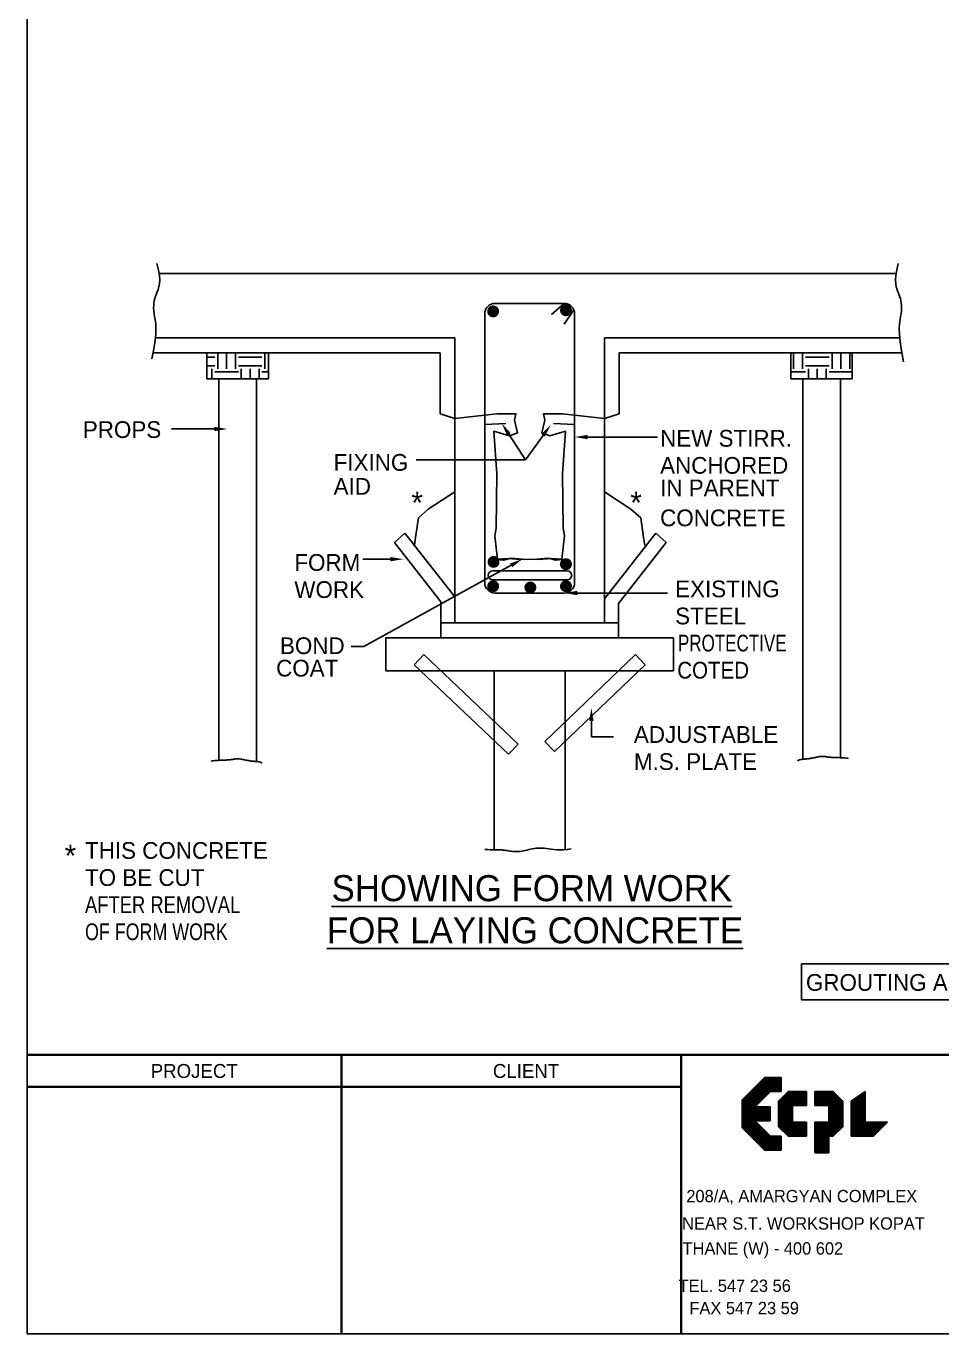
# Model space of a CAD drawing. Header units: millimetres. Extents: x -8855 to 105318, y -17958 to 67465.
# Drawn here: x 13811 to 23653, y 3894 to 17968 of the extents above; entities that cross this region are included whole.
import ezdxf
from ezdxf.lldxf.tags import DXFTag

# ---------------------------------------------------------------- set-up
doc = ezdxf.new("R2010")
doc.units = ezdxf.units.MM
doc.header["$LTSCALE"] = 25
for name, color, linetype in [('9', 3, 'Continuous'), ('DIM', 5, 'Continuous'), ('REN', 3, 'Continuous'), ('TEXT', 2, 'Continuous')]:
    doc.layers.add(name, color=color, linetype=linetype)
doc.styles.add('ROMANS', font='stylu.ttf')
tags = doc.linetypes.add('HIDDEN2', pattern=[4.7625, 3.175, -1.5875]).pattern_tags.tags
tags[6:7] = [DXFTag(74, 4), DXFTag(75, 0), DXFTag(340, '0'), DXFTag(46, 1.0), DXFTag(50, 0.0), DXFTag(44, 0.0), DXFTag(45, 0.0)]
tags[4:5] = [DXFTag(74, 4), DXFTag(75, 0), DXFTag(340, '0'), DXFTag(46, 1.0), DXFTag(50, 0.0), DXFTag(44, 0.0), DXFTag(45, 0.0)]

# ---------------------------------------------------------------- blocks, each defined once
blk = doc.blocks.new('*X4')
at = {"color": 0}
for p, q in [((97993, 4849), (98484, 5340)), ((97993, 4867), (98466, 5340)), ((97993, 4885), (98448, 5340)), ((97993, 4902), (98431, 5340)), ((97993, 4920), (98413, 5340)), ((97993, 4938), (98395, 5340)), ((97993, 4955), (98378, 5340)), ((97993, 4973), (98360, 5340)), ((97993, 4991), (98342, 5340)), ((97993, 5008), (98325, 5340)), ((97993, 5026), (98307, 5340)), ((97993, 5044), (98289, 5340)), ((97993, 5061), (98272, 5340)), ((97993, 5079), (98254, 5340)), ((97993, 5097), (98236, 5340)), ((97993, 5114), (98219, 5340)), ((97993, 5132), (98201, 5340)), ((97993, 5150), (98183, 5340)), ((97993, 5167), (98166, 5340)), ((98251, 5090), (98493, 5332)), ((98269, 5090), (98493, 5314)), ((98287, 5090), (98493, 5296)), ((98305, 5090), (98493, 5279)), ((98322, 5090), (98493, 5261)), ((98340, 5090), (98493, 5243)), ((98358, 5090), (98493, 5225)), ((98375, 5090), (98493, 5208)), ((98393, 5090), (98493, 5190)), ((98411, 5090), (98493, 5172)), ((98643, 5093), (98890, 5340)), ((98643, 5110), (98873, 5340)), ((98643, 5128), (98855, 5340)), ((98643, 5146), (98837, 5340)), ((98643, 5163), (98820, 5340)), ((98643, 5181), (98802, 5340)), ((98643, 5199), (98784, 5340)), ((98643, 5216), (98767, 5340)), ((98643, 5234), (98749, 5340)), ((98643, 5252), (98731, 5340)), ((98643, 5269), (98714, 5340)), ((98643, 5287), (98696, 5340)), ((98643, 5305), (98678, 5340)), ((98643, 5322), (98661, 5340)), ((98658, 5090), (98908, 5340)), ((98676, 5090), (98926, 5340)), ((98693, 5090), (98943, 5340)), ((98711, 5090), (98961, 5340)), ((98729, 5090), (98976, 5337)), ((98746, 5090), (98984, 5328)), ((98764, 5090), (98993, 5319)), ((98782, 5090), (99002, 5310)), ((98799, 5090), (99011, 5302)), ((98817, 5090), (99020, 5293)), ((98835, 5090), (99029, 5284)), ((98853, 5090), (99037, 5275)), ((98870, 5090), (99046, 5266)), ((98888, 5090), (99055, 5257)), ((98893, 5077), (99064, 5249)), ((98893, 5060), (99073, 5240)), ((98893, 5042), (99082, 5231)), ((98893, 5024), (99090, 5222)), ((98893, 5007), (99099, 5213)), ((98893, 4989), (99108, 5204)), ((98893, 4971), (99117, 5196)), ((98893, 4954), (99126, 5187)), ((98893, 4936), (99135, 5178)), ((98893, 4918), (99143, 5168)), ((99293, 5089), (99543, 5339)), ((99293, 5071), (99543, 5321)), ((99293, 5106), (99492, 5306)), ((99293, 5053), (99543, 5303)), ((99293, 5036), (99543, 5286)), ((99293, 5124), (99437, 5268)), ((99293, 5018), (99543, 5268)), ((99293, 5000), (99543, 5250)), ((99293, 4982), (99543, 5232)), ((99293, 5142), (99381, 5230)), ((99293, 4965), (99543, 5215)), ((99293, 4947), (99543, 5197)), ((99293, 5159), (99326, 5192)), ((99293, 4929), (99543, 5179)), ((99293, 4912), (99543, 5162)), ((97993, 4832), (98243, 5082)), ((97993, 4814), (98243, 5064)), ((97993, 4796), (98243, 5046)), ((97993, 4779), (98243, 5029)), ((97993, 4761), (98243, 5011)), ((97993, 4743), (98243, 4993)), ((97993, 4725), (98243, 4975)), ((97994, 4709), (98243, 4958)), ((98003, 4700), (98243, 4940)), ((98428, 5090), (98493, 5155)), ((98446, 5090), (98493, 5137)), ((98464, 5090), (98493, 5119)), ((98481, 5090), (98493, 5102)), ((98643, 4527), (99143, 5027)), ((98643, 4509), (99143, 5009)), ((98643, 4492), (99143, 4992)), ((98643, 4474), (99143, 4974)), ((98643, 4456), (99143, 4956)), ((98643, 4439), (99143, 4939)), ((98893, 4901), (99143, 5151)), ((98893, 4883), (99143, 5133)), ((98893, 4865), (99143, 5115)), ((98893, 4848), (99143, 5098)), ((98893, 4830), (99143, 5080)), ((98893, 4812), (99143, 5062)), ((98893, 4795), (99143, 5045)), ((99293, 4894), (99543, 5144)), ((99293, 4876), (99543, 5126)), ((99293, 4859), (99543, 5109)), ((99293, 4841), (99543, 5091)), ((99293, 4823), (99543, 5073)), ((99293, 4806), (99543, 5056)), ((99293, 4788), (99543, 5038)), ((99293, 4770), (99543, 5020)), ((99293, 4753), (99543, 5003)), ((99293, 4735), (99543, 4985)), ((99293, 4717), (99543, 4967)), ((99293, 4700), (99543, 4950)), ((99293, 4682), (99543, 4932)), ((98012, 4692), (98243, 4922)), ((98021, 4683), (98243, 4905)), ((98030, 4674), (98243, 4887)), ((98038, 4665), (98243, 4869)), ((98047, 4656), (98243, 4852)), ((98056, 4647), (98243, 4834)), ((98065, 4639), (98243, 4816)), ((98074, 4630), (98243, 4799)), ((98083, 4621), (98252, 4790)), ((98092, 4612), (98270, 4790)), ((98100, 4603), (98287, 4790)), ((98109, 4594), (98305, 4790)), ((98118, 4585), (98323, 4790)), ((98127, 4577), (98340, 4790)), ((98136, 4568), (98358, 4790)), ((98145, 4559), (98376, 4790)), ((98153, 4550), (98393, 4790)), ((98162, 4541), (98411, 4790)), ((98179, 4540), (98429, 4790)), ((98196, 4540), (98446, 4790)), ((98214, 4540), (98464, 4790)), ((98232, 4540), (98482, 4790)), ((98249, 4540), (98493, 4784)), ((98267, 4540), (98493, 4766)), ((98285, 4540), (98493, 4748)), ((98303, 4540), (98493, 4730)), ((98320, 4540), (98493, 4713)), ((98338, 4540), (98493, 4695)), ((98643, 4421), (99143, 4921)), ((98643, 4403), (99143, 4903)), ((98643, 4386), (99143, 4886)), ((98643, 4368), (99143, 4868)), ((98643, 4350), (99143, 4850)), ((98643, 4332), (99143, 4832)), ((98643, 4315), (99143, 4815)), ((98643, 4297), (99143, 4797)), ((98643, 4545), (98888, 4790)), ((98643, 4562), (98871, 4790)), ((98643, 4580), (98853, 4790)), ((98643, 4598), (98835, 4790)), ((98643, 4615), (98818, 4790)), ((98643, 4633), (98800, 4790)), ((98643, 4651), (98782, 4790)), ((98643, 4668), (98765, 4790)), ((98643, 4686), (98747, 4790)), ((98643, 4704), (98729, 4790)), ((98643, 4721), (98712, 4790)), ((98643, 4739), (98694, 4790)), ((98643, 4757), (98676, 4790)), ((98643, 4774), (98659, 4790)), ((98904, 4540), (99143, 4779)), ((98921, 4540), (99143, 4762)), ((98939, 4540), (99143, 4744)), ((98957, 4540), (99143, 4726)), ((99292, 4540), (99542, 4790)), ((99293, 4664), (99543, 4914)), ((99293, 4647), (99543, 4897)), ((99293, 4629), (99543, 4879)), ((99293, 4611), (99543, 4861)), ((99293, 4594), (99543, 4844)), ((99293, 4576), (99543, 4826)), ((99293, 4558), (99543, 4808)), ((99310, 4540), (99560, 4790)), ((99328, 4540), (99578, 4790)), ((99345, 4540), (99595, 4790)), ((99363, 4540), (99613, 4790)), ((99381, 4540), (99631, 4790)), ((99399, 4540), (99649, 4790)), ((99416, 4540), (99666, 4790)), ((99434, 4540), (99684, 4790)), ((99452, 4540), (99702, 4790)), ((99469, 4540), (99719, 4790)), ((99487, 4540), (99737, 4790)), ((99505, 4540), (99755, 4790)), ((99522, 4540), (99772, 4790)), ((99540, 4540), (99790, 4790)), ((99558, 4540), (99808, 4790)), ((99575, 4540), (99825, 4790)), ((99593, 4540), (99843, 4790)), ((99611, 4540), (99861, 4790)), ((99628, 4540), (99878, 4790)), ((99646, 4540), (99896, 4790)), ((99664, 4540), (99914, 4790)), ((99681, 4540), (99931, 4790)), ((98356, 4540), (98493, 4677)), ((98373, 4540), (98493, 4660)), ((98391, 4540), (98493, 4642)), ((98409, 4540), (98493, 4624)), ((98426, 4540), (98493, 4607)), ((98444, 4540), (98493, 4589)), ((98462, 4540), (98493, 4571)), ((98479, 4540), (98493, 4554)), ((98643, 4279), (98893, 4529)), ((98643, 4262), (98893, 4512)), ((98643, 4244), (98893, 4494)), ((98657, 4240), (98893, 4476)), ((98674, 4240), (98893, 4459)), ((98692, 4240), (98893, 4441)), ((98710, 4240), (98893, 4423)), ((98727, 4240), (98893, 4406)), ((98745, 4240), (98893, 4388)), ((98763, 4240), (98893, 4370)), ((98780, 4240), (98893, 4353)), ((98798, 4240), (98893, 4335)), ((98816, 4240), (98893, 4317)), ((98833, 4240), (98893, 4300)), ((98851, 4240), (98893, 4282)), ((98869, 4240), (98893, 4264)), ((98886, 4240), (98893, 4247))]:
    blk.add_line(p, q, dxfattribs=at)
blk = doc.blocks.new('*X3')
at = {"color": 0}
for p, q in [((97343, 4906), (98027, 5590)), ((97343, 4924), (98009, 5590)), ((97343, 4942), (97991, 5590)), ((97343, 4959), (97974, 5590)), ((97343, 4977), (97956, 5590)), ((97343, 4995), (97938, 5590)), ((97343, 5012), (97921, 5590)), ((97343, 5030), (97903, 5590)), ((97343, 5048), (97885, 5590)), ((97343, 5065), (97868, 5590)), ((97343, 5083), (97850, 5590)), ((97343, 5101), (97832, 5590)), ((97343, 5118), (97815, 5590)), ((97343, 5136), (97797, 5590)), ((97343, 5154), (97779, 5590)), ((97343, 5171), (97762, 5590)), ((97343, 5189), (97744, 5590)), ((97343, 4889), (98043, 5589)), ((97343, 4871), (98043, 5571)), ((97343, 4853), (98043, 5553)), ((97847, 5340), (98043, 5536)), ((97865, 5340), (98043, 5518)), ((97883, 5340), (98043, 5500)), ((97900, 5340), (98043, 5483)), ((97918, 5340), (98043, 5465)), ((97936, 5340), (98043, 5447)), ((97953, 5340), (98043, 5430)), ((97971, 5340), (98043, 5412)), ((97989, 5340), (98043, 5394)), ((98007, 5340), (98043, 5377)), ((98024, 5340), (98043, 5359)), ((98042, 5340), (98043, 5341)), ((97343, 4694), (97714, 5065)), ((97343, 4712), (97696, 5065)), ((97343, 4730), (97678, 5065)), ((97343, 4747), (97661, 5065)), ((97343, 4765), (97643, 5065)), ((97343, 4783), (97625, 5065)), ((97343, 4800), (97608, 5065)), ((97343, 4818), (97590, 5065)), ((97343, 4836), (97572, 5065)), ((97350, 4683), (97732, 5065)), ((97359, 4674), (97749, 5065)), ((97367, 4666), (97767, 5065)), ((97376, 4657), (97785, 5065)), ((97385, 4648), (97802, 5065)), ((97394, 4639), (97820, 5065)), ((97588, 4815), (97838, 5065)), ((97605, 4815), (97843, 5053)), ((97623, 4815), (97843, 5035)), ((97641, 4815), (97843, 5017)), ((97658, 4815), (97843, 5000)), ((97676, 4815), (97843, 4982)), ((97694, 4815), (97843, 4964)), ((97711, 4815), (97843, 4947)), ((97729, 4815), (97843, 4929)), ((97403, 4630), (97579, 4807)), ((97412, 4621), (97588, 4798)), ((97420, 4613), (97597, 4789)), ((97429, 4604), (97606, 4781)), ((97438, 4595), (97615, 4772)), ((97447, 4586), (97624, 4763)), ((97456, 4577), (97633, 4754)), ((97465, 4568), (97641, 4745)), ((97473, 4560), (97650, 4736)), ((97482, 4551), (97659, 4728)), ((97491, 4542), (97668, 4719)), ((97500, 4533), (97677, 4710)), ((97509, 4524), (97686, 4701)), ((97518, 4515), (97694, 4692)), ((97747, 4815), (97843, 4911)), ((97764, 4815), (97843, 4894)), ((97782, 4815), (97843, 4876)), ((97800, 4815), (97843, 4858)), ((97817, 4815), (97843, 4841)), ((97835, 4815), (97843, 4823)), ((97526, 4507), (97703, 4683)), ((97535, 4498), (97712, 4674)), ((97544, 4489), (97721, 4666)), ((97553, 4480), (97730, 4657)), ((97562, 4471), (97739, 4648)), ((97571, 4462), (97747, 4639)), ((97579, 4454), (97756, 4630)), ((97588, 4445), (97765, 4621)), ((97597, 4436), (97774, 4613)), ((97606, 4427), (97783, 4604)), ((97615, 4418), (97792, 4595)), ((97624, 4409), (97800, 4586)), ((97633, 4400), (97809, 4577)), ((97641, 4392), (97818, 4568)), ((97650, 4383), (97827, 4560)), ((97659, 4374), (97836, 4551)), ((97668, 4365), (97845, 4542)), ((97677, 4356), (97861, 4540)), ((97686, 4347), (97878, 4540)), ((97694, 4339), (97896, 4540)), ((97703, 4330), (97914, 4540)), ((97712, 4321), (97931, 4540)), ((97721, 4312), (97949, 4540)), ((97730, 4303), (97967, 4540)), ((97739, 4294), (97984, 4540)), ((97752, 4290), (98002, 4540)), ((97770, 4290), (98020, 4540)), ((97787, 4290), (98037, 4540)), ((97805, 4290), (98043, 4528)), ((97823, 4290), (98043, 4510)), ((97840, 4290), (98043, 4493)), ((97858, 4290), (98043, 4475)), ((97876, 4290), (98043, 4457)), ((97893, 4290), (98043, 4440)), ((97911, 4290), (98043, 4422)), ((97929, 4290), (98043, 4404)), ((97946, 4290), (98043, 4387)), ((97964, 4290), (98043, 4369)), ((97982, 4290), (98043, 4351)), ((97999, 4290), (98043, 4334)), ((98017, 4290), (98043, 4316)), ((98035, 4290), (98043, 4298))]:
    blk.add_line(p, q, dxfattribs=at)

msp = doc.modelspace()

# ---------------------------------------------------------------- hatches: boundary and pattern name
h = msp.add_hatch()
h.set_pattern_fill('EARTH', color=256, scale=40, style=0)
h.set_pattern_definition([(0, (116929.1, 35904.2), (254, 254), [254, -254]), (0, (116929.1, 35999.45), (254, 254), [254, -254]), (0, (116929.1, 36094.7), (254, 254), [254, -254]), (90, (116960.84, 36126.45), (-254, 254), [254, -254]), (90, (117056.1, 36126.45), (-254, 254), [254, -254]), (90, (117151.34, 36126.45), (-254, 254), [254, -254])])
h.paths.add_polyline_path([(22031.38237, 14456.44292), (22031.38237, 14177.22882), (22691.41431, 14177.22882), (22691.41431, 14456.44292)])
h.paths.add_polyline_path([(16413.68509, 14177.22882), (16413.68509, 14456.44292), (15753.65315, 14456.44292), (15753.65315, 14177.22882)])

# ---------------------------------------------------------------- linework, layer by layer
for p, q in [((13822.58321, 32141.71581), (13822.58321, 3906.40728)), ((15236.48601, 15307.32285), (23165.34441, 15307.32285)), ((15200.40738, 14616.44292), (18419.18278, 14616.44292)), ((18419.18278, 14616.44292), (18419.18278, 13748.54644)), ((20025.88469, 14616.44292), (23200.38452, 14616.44292)), ((20025.88469, 13748.54644), (20025.88469, 14616.44292)), ((15174.22011, 14456.44292), (18259.18278, 14456.44292)), ((15753.65315, 14456.44292), (15753.65315, 14177.22882)), ((16413.68509, 14177.22882), (16413.68509, 14456.44292)), ((18259.18278, 14456.44292), (18259.18278, 13799.59096)), ((20185.88469, 14456.44292), (23222.21577, 14456.44292)), ((20185.88469, 13799.59096), (20185.88469, 14456.44292)), ((22031.38237, 14177.22882), (22031.38237, 14456.44292)), ((22691.41431, 14456.44292), (22691.41431, 14177.22882)), ((15753.65315, 14177.22882), (16413.68509, 14177.22882)), ((15880.58254, 14177.22882), (15880.58254, 10070.1499)), ((16286.75571, 14177.22882), (16286.75571, 10060.80601)), ((22691.41431, 14177.22882), (22031.38237, 14177.22882)), ((22158.31176, 14177.22882), (22158.31176, 10077.98294)), ((22564.48493, 14177.22882), (22564.48493, 10105.46899)), ((18965.17758, 13694.64739), (18739.18278, 13686.02808)), ((19479.88989, 13694.64739), (19705.88469, 13686.02808)), ((17881.20765, 12517.60682), (17769.18282, 12415.0528)), ((18267.3049, 11779.1217), (17769.18282, 12415.0528)), ((18419.18278, 11830.79705), (17881.20765, 12517.60682)), ((20025.88469, 11810.72526), (20579.58196, 12517.60682)), ((20177.76256, 11759.04991), (20691.6068, 12415.0528)), ((20579.58196, 12517.60682), (20691.6068, 12415.0528)), ((18778.28986, 12061.93709), (18778.28986, 12061.66664)), ((19674.48946, 12061.66664), (19674.48946, 12061.93709)), ((18267.3049, 11779.1217), (18267.3049, 11392.04053)), ((20177.76256, 11392.04053), (20177.76256, 11759.04991)), ((18267.3049, 11552.04053), (20177.76256, 11552.04053)), ((17675.82875, 11392.04053), (20769.23872, 11392.04053)), ((17675.82875, 11392.04053), (17675.82875, 11037.14739)), ((20769.23872, 11392.04053), (20769.23872, 11037.14739)), ((18084.39071, 11210.21281), (17981.38098, 11101.63821)), ((19098.62822, 10247.95886), (18084.39071, 11210.21281)), ((19386.12769, 10276.55464), (20360.67676, 11210.21281)), ((20360.67676, 11210.21281), (20463.68649, 11101.63821)), ((20769.23872, 11037.14739), (17675.82875, 11037.14739)), ((18995.61848, 10139.38426), (17981.38098, 11101.63821)), ((18841.74598, 11037.14739), (18841.74598, 9111.50834)), ((19489.13742, 10167.98004), (20463.68649, 11101.63821)), ((19603.32149, 11037.14739), (19603.32149, 9111.8981)), ((19386.12769, 10276.55464), (19489.13742, 10167.98004)), ((19098.62822, 10247.95886), (18995.61848, 10139.38426)), ((13822.58321, 3906.40728), (33302.44289, 3906.40728))]:
    msp.add_line(p, q)
at = {"linetype": 'HIDDEN2'}
for p, q in [((18419.18278, 13748.54644), (18419.18278, 11552.04053)), ((20025.88469, 11552.04053), (20025.88469, 13748.54644))]:
    msp.add_line(p, q, dxfattribs=at)
for points in [[(15216.60402, 15414.67487), (15233.5594, 15343.94755), (15242.94914, 15285.47066), (15246.02192, 15237.41031), (15244.02646, 15197.93259), (15238.21145, 15165.20362), (15229.82558, 15137.3895), (15220.11756, 15112.65632), (15210.33608, 15089.1702), (15201.54622, 15065.39065), (15194.07851, 15040.9509), (15188.07985, 15015.7776), (15183.69715, 14989.79738), (15181.07732, 14962.93689), (15180.36727, 14935.12277), (15181.7139, 14906.28168), (15185.26411, 14876.34025), (15190.871, 14844.84199), (15197.21243, 14809.79791), (15202.67242, 14768.83588), (15205.63501, 14719.58377), (15204.48425, 14659.66945), (15197.60417, 14586.72079), (15183.3788, 14498.36566), (15160.19219, 14392.23193)], [(23185.22639, 15414.67487), (23168.27101, 15343.94755), (23158.88127, 15285.47066), (23155.80849, 15237.41031), (23157.80395, 15197.93259), (23163.61897, 15165.20362), (23172.00483, 15137.3895), (23181.71285, 15112.65632), (23191.49433, 15089.1702), (23200.28419, 15065.39065), (23207.75191, 15040.9509), (23213.75056, 15015.7776), (23218.13326, 14989.79738), (23220.75309, 14962.93689), (23221.46314, 14935.12277), (23220.11652, 14906.28168), (23216.5663, 14876.34025), (23210.95941, 14844.77533), (23204.61799, 14809.26464), (23199.15799, 14767.0361), (23196.1954, 14715.31761), (23197.34616, 14651.33711), (23204.22624, 14572.32251), (23218.45161, 14475.50172), (23241.63822, 14358.10268)], [(19574.24315, 12233.3009), (19502.76756, 12226.81169), (19422.62842, 12246.27931), (19299.17035, 12237.62709), (19125.89615, 12231.13789), (18982.94465, 12244.1163), (18876.81427, 12237.62709), (18848.6573, 12486.38011), (18863.81865, 12570.73997), (18870.69298, 13153.02687), (18836.61858, 13612.42772), (19006.99182, 13561.38321), (19092.17828, 13595.41289), (19058.10388, 13731.5316), (19075.14124, 13799.59096), (18870.69298, 13799.59096), (18419.18278, 13748.54644), (18259.18278, 13799.59096)], [(18870.82431, 12233.3009), (18942.29991, 12226.81169), (19022.43904, 12246.27931), (19145.89712, 12237.62709), (19319.17132, 12231.13789), (19462.12282, 12244.1163), (19568.25319, 12237.62709), (19596.41016, 12486.38011), (19581.24881, 12570.73997), (19574.37449, 13153.02687), (19608.44889, 13612.42772), (19438.07565, 13561.38321), (19352.88918, 13595.41289), (19386.96358, 13731.5316), (19369.92623, 13799.59096), (19574.37449, 13799.59096), (20025.88469, 13748.54644), (20185.88469, 13799.59096)], [(18419.18278, 12961.34663), (18132.97733, 12773.36674), (18028.52613, 12679.48491), (17997.19099, 12470.85844), (17985.63542, 12384.28837)], [(20025.88469, 12961.34663), (20312.09014, 12773.36674), (20416.54134, 12679.48491), (20447.87648, 12470.85844), (20459.43205, 12384.28837)], [(16347.83826, 10043.82705), (16336.27813, 10049.47917), (16324.75817, 10053.74751), (16313.31854, 10056.85267), (16301.99939, 10059.01525), (16290.84089, 10060.45585), (16279.8832, 10061.39508), (16269.16649, 10062.05354), (16258.73091, 10062.65183), (16248.59543, 10063.37491), (16238.69423, 10064.26511), (16228.94029, 10065.32911), (16219.24659, 10066.57361), (16209.52612, 10068.00529), (16199.69186, 10069.63083), (16189.65679, 10071.45692), (16179.33388, 10073.49025), (16168.66514, 10075.71856), (16157.70857, 10078.05382), (16146.55118, 10080.38909), (16135.28, 10082.6174), (16123.98205, 10084.6318), (16112.74434, 10086.32532), (16101.6539, 10087.591), (16090.79773, 10088.32189), (16080.24166, 10088.44667), (16069.96673, 10088.03666), (16059.93277, 10087.19882), (16050.09963, 10086.04009), (16040.42714, 10084.66745), (16030.87513, 10083.18785), (16021.40346, 10081.70825), (16011.97195, 10080.33561), (16002.51813, 10079.15404), (15992.89028, 10078.15631), (15982.91435, 10077.31234), (15972.41631, 10076.59204), (15961.22212, 10075.96532), (15949.15774, 10075.40212), (15936.04913, 10074.87233), (15921.72225, 10074.34589), (15906.11463, 10073.78826), (15889.61004, 10073.14706), (15872.70383, 10072.36548), (15855.89132, 10071.38669), (15839.66787, 10070.15388), (15824.5288, 10068.61021), (15810.96946, 10066.69887), (15799.48519, 10064.36304)], [(22102.20171, 10067.70272), (22113.70862, 10073.46241), (22125.18827, 10077.83801), (22136.59844, 10081.04972), (22147.89693, 10083.31777), (22159.04151, 10084.86238), (22169.98996, 10085.90377), (22180.70007, 10086.66215), (22191.12962, 10087.35774), (22201.25791, 10088.17532), (22211.15038, 10089.15782), (22220.89397, 10090.31275), (22230.57563, 10091.64761), (22240.28233, 10093.16988), (22250.101, 10094.88707), (22260.11861, 10096.80667), (22270.4221, 10098.93619), (22281.0696, 10101.2639), (22292.00392, 10103.70125), (22303.13903, 10106.14048), (22314.38894, 10108.47381), (22325.66761, 10110.59349), (22336.88904, 10112.39175), (22347.9672, 10113.76081), (22358.81608, 10114.59291), (22369.37052, 10114.81615), (22379.64883, 10114.50198), (22389.69016, 10113.75775), (22399.53369, 10112.69079), (22409.21856, 10111.40842), (22418.78395, 10110.01797), (22428.26901, 10108.62677), (22437.71291, 10107.34215), (22447.17734, 10106.24881), (22456.81408, 10105.34092), (22466.79745, 10104.59002), (22477.30175, 10103.96766), (22488.50129, 10103.44537), (22500.5704, 10102.99471), (22513.68338, 10102.58721), (22528.01455, 10102.19441), (22543.62669, 10101.78237), (22560.13654, 10101.29513), (22577.04931, 10100.67125), (22593.87021, 10099.84931), (22610.10446, 10098.76786), (22625.25727, 10097.36545), (22638.83384, 10095.58066), (22650.3394, 10093.35204)], [(18741.50545, 9115.38851), (18772.01643, 9112.87842), (18796.89315, 9111.32998), (18816.99507, 9110.56039), (18833.18166, 9110.38687), (18846.31239, 9110.62662), (18857.2467, 9111.09685), (18866.84407, 9111.61476), (18875.96397, 9111.99757), (18885.33055, 9112.09294), (18895.12688, 9111.87041), (18905.40068, 9111.32998), (18916.1997, 9110.47164), (18927.57171, 9109.29541), (18939.56444, 9107.80128), (18952.22564, 9105.98924), (18965.60306, 9103.85931), (18979.7312, 9101.44326), (18994.59146, 9098.90005), (19010.15204, 9096.42042), (19026.38108, 9094.19512), (19043.24677, 9092.41487), (19060.71726, 9091.27043), (19078.76073, 9090.95253), (19097.34535, 9091.65191), (19116.4207, 9093.48911), (19135.86212, 9096.30386), (19155.52637, 9099.86567), (19175.27019, 9103.94408), (19194.95035, 9108.30859), (19214.4236, 9112.72874), (19233.54671, 9116.97404), (19252.17641, 9120.81402), (19270.24508, 9124.04933), (19287.98748, 9126.60512), (19305.71396, 9128.43768), (19323.73489, 9129.50331), (19342.36063, 9129.7583), (19361.90154, 9129.15892), (19382.66799, 9127.66147), (19404.97033, 9125.22225), (19429.10832, 9121.90084), (19455.33927, 9118.17014), (19483.90987, 9114.60634), (19515.06683, 9111.78563), (19549.05684, 9110.28422), (19586.12659, 9110.67828), (19626.52279, 9113.54402), (19670.49213, 9119.45764)]]:
    msp.add_lwpolyline(points)
msp.add_arc((18851.18278, 14875.32285), 112, 90, 180)
msp.add_solid([(18978.81686, 13567.52463), (19017.88994, 13593.04075), (18921.80504, 13697.50192)])
at = {"layer": '9'}
msp.add_line((13822.58321, 3906.40728), (33302.44289, 3906.40728), dxfattribs=at)
at = {"layer": 'DIM'}
for p, q in [((15832.00925, 13636.27945), (15371.16821, 13636.27945)), ((18998.3534, 13580.28269), (19177.36506, 13306.16043)), ((19367.54726, 13567.3158), (19177.36506, 13306.16043)), ((19845.88469, 13549.45096), (20596.10391, 13549.45096)), ((19177.36506, 13306.16043), (18001.7891, 13306.16043)), ((17725.56864, 12236.16737), (17428.59327, 12236.16737)), ((19023.24911, 12170.11809), (17439.55731, 11298.40845)), ((19733.88469, 11872.04053), (20705.69033, 11872.04053)), ((17439.55731, 11298.40845), (17303.25878, 11298.40845)), ((19886.57902, 10496.03923), (19886.57902, 10326.92351)), ((19886.57902, 10326.92351), (20123.27405, 10326.92351))]:
    msp.add_line(p, q, dxfattribs=at)
for points in [[(15832.00925, 13659.61278), (15832.00925, 13612.94612), (15972.00925, 13636.27945)], [(19348.68538, 13581.05166), (19386.40914, 13553.57994), (19449.96243, 13680.48708)], [(19845.88469, 13526.11763), (19845.88469, 13572.7843), (19705.88469, 13549.45096)], [(17725.56864, 12259.5007), (17725.56864, 12212.83404), (17865.56864, 12236.16737)], [(19011.99761, 12190.55943), (19034.50061, 12149.67676), (19145.89712, 12237.62709)], [(19733.88469, 11848.7072), (19733.88469, 11895.37387), (19593.88469, 11872.04053)], [(19863.24569, 10496.03923), (19909.91235, 10496.03923), (19886.57902, 10636.03923)]]:
    msp.add_solid(points, dxfattribs=at)
at = {"layer": 'REN', "linetype": 'HIDDEN2'}
for p, q in [((18851.18278, 14987.32285), (19593.88469, 14987.32285)), ((19593.10305, 14984.64959), (19458.3395, 14868.55015)), ((19699.44541, 14919.52791), (19594.12056, 14763.6275)), ((18739.18278, 14875.32285), (18739.18278, 11984.04053)), ((19705.88469, 11984.04053), (19705.88469, 14875.32285)), ((18851.18278, 11872.04053), (19593.88469, 11872.04053))]:
    msp.add_line(p, q, dxfattribs=at)
at = {"layer": 'REN'}
for p, q in [((19626.48946, 12109.93709), (18826.28986, 12109.93709)), ((18826.28986, 12013.66664), (19626.48946, 12013.66664))]:
    msp.add_line(p, q, dxfattribs=at)
at = {"layer": 'REN', "const_width": 64}
for points in [[(18798.29763, 14900.92276, 1), (18862.29763, 14900.92276, 1)], [(18802.48787, 12207.09247, 1), (18866.48787, 12207.09247, 1)], [(19581.00935, 12182.54001, 1), (19645.00935, 12182.54001, 1)], [(18798.29763, 11945.1997, 1), (18862.29763, 11945.1997, 1)], [(19198.39481, 11931.82459, 1), (19262.39481, 11931.82459, 1)], [(19581.00935, 11945.1997, 1), (19645.00935, 11945.1997, 1)]]:
    msp.add_lwpolyline(points, format="xyb", close=True, dxfattribs=at)
at = {"layer": 'REN', "linetype": 'HIDDEN2', "const_width": 64}
msp.add_lwpolyline([(19581.00935, 14913.13644, 1), (19645.00935, 14913.13644, 1)], format="xyb", close=True, dxfattribs=at)
at = {"layer": 'REN', "linetype": 'HIDDEN2'}
for centre, radius, start, end in [((19593.88469, 14875.32285), 112, 0, 90), ((18826.28986, 12061.93709), 48, 90, 180), ((19626.48946, 12061.93709), 48, 0, 90), ((18826.28986, 12061.66664), 48, 180, 270), ((19593.88469, 11984.04053), 112, 270, 0)]:
    msp.add_arc(centre, radius, start, end, dxfattribs=at)
at = {"layer": 'REN'}
for centre, radius, start, end in [((18851.18278, 11984.04053), 112, 180, 270), ((19626.48946, 12061.66664), 48, 270, 0)]:
    msp.add_arc(centre, radius, start, end, dxfattribs=at)
at = {"layer": 'TEXT'}
for p, q in [((21508.15505, 6420.50226), (21748.15505, 6660.50226)), ((21748.15505, 6660.50226), (21928.15505, 6660.50226)), ((21928.15505, 6660.50226), (21928.15505, 6510.50226)), ((21645.28708, 6345.50226), (21810.28708, 6510.50226)), ((21810.28708, 6510.50226), (21928.15505, 6510.50226)), ((21898.15505, 6408.19744), (22000.45986, 6510.50226)), ((22000.45986, 6510.50226), (22198.15505, 6510.50226)), ((22198.15505, 6510.50226), (22198.15505, 6360.50226)), ((22485.85023, 6510.50226), (22288.15505, 6510.50226)), ((22288.15505, 6510.50226), (22288.15505, 6360.50226)), ((22588.15505, 6408.19744), (22485.85023, 6510.50226)), ((22678.15505, 6408.19744), (22828.15505, 6510.50226)), ((22828.15505, 6510.50226), (22828.15505, 6180.50226)), ((21508.15505, 6420.50226), (21508.15505, 6120.50226)), ((21645.28708, 6345.50226), (21808.15505, 6345.50226)), ((21808.15505, 6345.50226), (21808.15505, 6195.50226)), ((21898.15505, 6408.19744), (21898.15505, 6132.80708)), ((22048.15505, 6360.50226), (22198.15505, 6360.50226)), ((22048.15505, 6360.50226), (22048.15505, 6180.50226)), ((22438.15505, 6360.50226), (22288.15505, 6360.50226)), ((22438.15505, 6360.50226), (22438.15505, 6180.50226)), ((22588.15505, 6408.19744), (22588.15505, 6132.80708)), ((22678.15505, 6408.19744), (22678.15505, 6030.50226)), ((21645.28708, 6195.50226), (21810.28708, 6030.50226)), ((21645.28708, 6195.50226), (21808.15505, 6195.50226)), ((21508.15505, 6120.50226), (21748.15505, 5880.50226)), ((21898.15505, 6132.80708), (22000.45986, 6030.50226)), ((22048.15505, 6180.50226), (22198.15505, 6180.50226)), ((22198.15505, 6180.50226), (22198.15505, 6030.50226)), ((22288.15505, 6180.50226), (22288.15505, 5850.50226)), ((22438.15505, 6180.50226), (22288.15505, 6180.50226)), ((22588.15505, 6132.80708), (22485.85023, 6030.50226)), ((23068.15505, 6180.50226), (22828.15505, 6180.50226)), ((23068.15505, 6180.50226), (22918.15505, 6030.50226)), ((21810.28708, 6030.50226), (21928.15505, 6030.50226)), ((21928.15505, 6030.50226), (21928.15505, 5880.50226)), ((22000.45986, 6030.50226), (22198.15505, 6030.50226)), ((22485.85023, 6030.50226), (22438.15505, 6030.50226)), ((22438.15505, 6030.50226), (22438.15505, 5850.50226)), ((22918.15505, 6030.50226), (22678.15505, 6030.50226)), ((21748.15505, 5880.50226), (21928.15505, 5880.50226)), ((22438.15505, 5850.50226), (22288.15505, 5850.50226))]:
    msp.add_line(p, q, dxfattribs=at)
msp.add_lwpolyline([(22146.52903, 7885.82177), (25563.69175, 7885.82177), (25563.69175, 7496.33414), (22146.52903, 7496.33414)], close=True, dxfattribs=at)
at = {"layer": 'TEXT', "color": 1, "const_width": 24}
for points in [[(13822.58321, 6906.40728), (33302.44289, 6906.40728)], [(17201.14025, 3906.40728), (17201.14025, 6906.40728)], [(20852.44289, 3906.40728), (20852.44289, 6906.40728)], [(13822.58321, 6561.40728), (20852.44289, 6561.40728)]]:
    msp.add_lwpolyline(points, dxfattribs=at)

# ---------------------------------------------------------------- block references
at = {"layer": 'TEXT', "xscale": 0.5999999999767169, "yscale": 0.5999999999767169, "zscale": 0.6}
for name in ['*X3', '*X4']:
    msp.add_blockref(name, (-36897.55711, 3306.40728), dxfattribs=at)

# ---------------------------------------------------------------- texts
at = {"style": 'ROMANS'}
for p in [(17951.79558, 12723.69167), (20303.88781, 12723.69167), (14223.67354, 8927.1339)]:
    msp.add_text('*', height=240, dxfattribs=at).set_placement(p)
at = {"layer": 'TEXT', "style": 'ROMANS'}
for s, height, p in [('PROPS', 180, (14419.56601, 13539.8099)), ('NEW STIRR.', 180, (20625.42756, 13446.15199)), ('FIXING', 180, (17115.84787, 13187.05674)), ('ANCHORED', 180, (20625.42756, 13154.72342)), ('AID', 180, (17115.84787, 12929.65785)), ('IN PARENT', 180, (20625.42756, 12912.8318)), ('CONCRETE', 180, (20625.42756, 12590.44252)), ('FORM', 180, (16693.41193, 12110.80116)), ('WORK', 180, (16693.41193, 11819.37259)), ('EXISTING', 180, (20786.82507, 11826.57159)), ('STEEL', 180, (20786.82507, 11535.14301)), ('ADJUSTABLE', 180, (20343.53312, 10260.92319)), ('M.S. PLATE', 180, (20343.53312, 9969.49461)), ('THIS CONCRETE', 180, (14442.85008, 9013.62717)), ('TO BE CUT', 180, (14442.85008, 8722.1986)), ('%%uSHOWING FORM WORK', 280, (17093.08357, 8558.05586)), ('%%UFOR LAYING CONCRETE', 280, (17043.77107, 8104.72253)), ('GROUTING AS SPECIFIED', 180, (22192.75243, 7594.20229)), (' PROJECT', 150, (15093.11337, 6656.93349)), (' CLIENT', 150, (18771.73429, 6656.93349)), ('208/A, AMARGYAN COMPLEX', 132, (20906.78289, 5320.67765)), ('NEAR S.T. WORKSHOP KOPAT', 132, (20861.5321, 5026.01497)), ('THANE (W) - 400 602', 132, (20866.54206, 4757.96466)), (' TEL. 547 23 56', 132, (20774.46621, 4356.48184)), ('FAX 547 23 59', 132, (20940.07706, 4116.31304))]:
    msp.add_text(s, height=height, dxfattribs=at).set_placement(p)
for s, width, p in [('PROTECTIVE', 0.759105, (20817.09188, 11243.71444)), ('COTED', 0.91584, (20809.5251, 10952.28587)), ('AFTER REMOVAL', 0.820739, (14442.85008, 8430.77003)), ('OF FORM WORK', 0.797198, (14442.85008, 8139.34146))]:
    msp.add_text(s, height=180, dxfattribs=dict(at, width=width)).set_placement(p)
at = {"layer": 'TEXT', "char_height": 180, "attachment_point": 6, "style": 'ROMANS'}
for s, insert in [('\\A1;BOND ', (17234.37084, 11304.23037)), ('COAT\\P ', (17166.22173, 10912.88888))]:
    msp.add_mtext(s, dxfattribs=dict(at, insert=insert))

doc.saveas('drawing.dxf')
